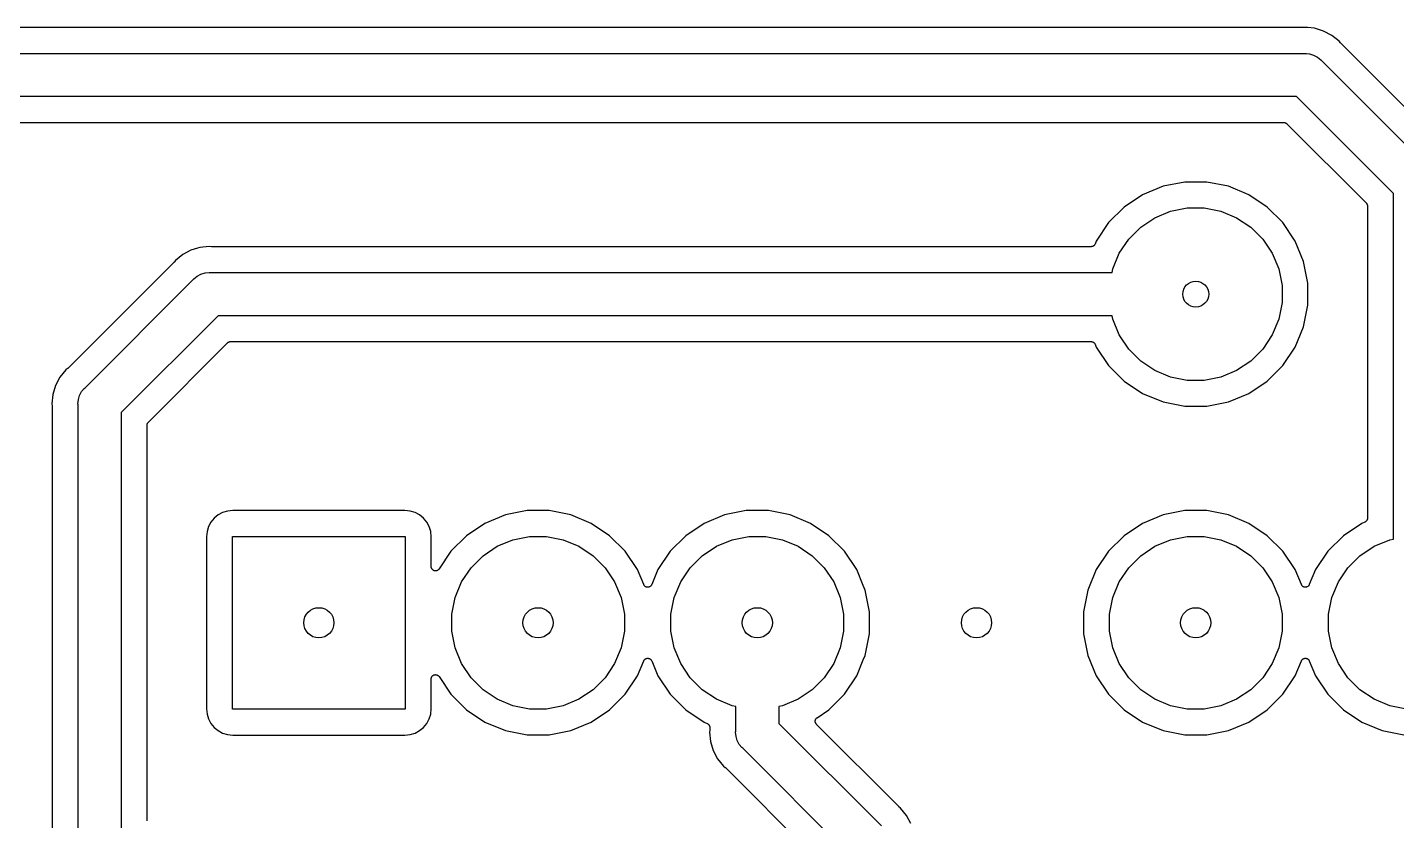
# Model space of a CAD drawing. Extents: x 4.15 to 7.3, y -3.55 to -2.25.
# Drawn here: x 5.517 to 6.142, y -3.19 to -2.828 of the extents above; entities that cross this region are included whole.
import ezdxf

# ---------------------------------------------------------------- set-up
doc = ezdxf.new("R2010")
doc.units = 0
doc.header["$MEASUREMENT"] = 0
doc.layers.add('BLACK', color=7, linetype='CONTINUOUS')

msp = doc.modelspace()

# ---------------------------------------------------------------- linework, layer by layer
at = {"layer": 'BLACK', "linetype": 'CONTINUOUS'}
for p, q in [((6.09884, -2.82835), (5.05978, -2.82835)), ((6.09892, -2.82834), (6.09884, -2.82835)), ((6.09901, -2.82834), (6.09892, -2.82834)), ((6.09903, -2.82834), (6.09901, -2.82834)), ((6.1, -2.82824), (6.09903, -2.82834)), ((6.10097, -2.82834), (6.1, -2.82824)), ((6.10424, -2.82866), (6.10097, -2.82834)), ((6.10833, -2.8299), (6.10424, -2.82866)), ((6.11209, -2.83191), (6.10833, -2.8299)), ((6.11539, -2.83461), (6.11209, -2.83191)), ((6.116, -2.83537), (6.11539, -2.83461)), ((6.11606, -2.83543), (6.116, -2.83537)), ((6.11611, -2.83549), (6.11606, -2.83543)), ((6.11613, -2.83551), (6.11611, -2.83549)), ((6.16449, -2.88387), (6.11613, -2.83551)), ((5.05408, -2.84016), (6.09952, -2.84016)), ((6.09952, -2.84016), (6.1, -2.84011)), ((6.1, -2.84011), (6.10048, -2.84016)), ((6.10048, -2.84016), (6.10193, -2.8403)), ((6.10193, -2.8403), (6.10378, -2.84086)), ((6.10378, -2.84086), (6.10549, -2.84178)), ((6.10549, -2.84178), (6.10699, -2.84301)), ((6.10699, -2.84301), (6.1073, -2.84338)), ((6.1073, -2.84338), (6.15662, -2.8927)), ((6.09592, -2.85984), (5.05048, -2.85984)), ((6.14016, -2.90408), (6.09592, -2.85984)), ((5.05116, -2.87165), (6.09022, -2.87165)), ((6.09022, -2.87165), (6.09022, -2.87165)), ((6.09022, -2.87165), (6.09022, -2.87165)), ((6.09022, -2.87165), (6.09022, -2.87165)), ((6.09022, -2.87165), (6.09024, -2.87165)), ((6.09024, -2.87165), (6.09042, -2.87167)), ((6.09042, -2.87167), (6.0906, -2.87169)), ((6.0906, -2.87169), (6.09061, -2.8717)), ((6.09061, -2.8717), (6.09062, -2.8717)), ((6.09062, -2.8717), (6.0908, -2.87175)), ((6.0908, -2.87175), (6.09097, -2.8718)), ((6.09097, -2.8718), (6.09098, -2.87181)), ((6.09098, -2.87181), (6.09099, -2.87181)), ((6.09099, -2.87181), (6.09115, -2.8719)), ((6.09115, -2.8719), (6.09131, -2.87199)), ((6.09131, -2.87199), (6.09132, -2.87199)), ((6.09132, -2.87199), (6.09133, -2.872)), ((6.09133, -2.872), (6.09147, -2.87211)), ((6.09147, -2.87211), (6.09161, -2.87223)), ((6.09161, -2.87223), (6.12777, -2.90839)), ((6.03507, -2.90079), (6.02576, -2.90464)), ((6.04496, -2.89882), (6.03507, -2.90079)), ((6.05504, -2.89882), (6.04496, -2.89882)), ((6.06493, -2.90079), (6.05504, -2.89882)), ((6.07424, -2.90464), (6.06493, -2.90079)), ((6.14016, -3.06182), (6.14016, -2.90408)), ((6.01737, -2.91025), (6.01025, -2.91737)), ((6.02576, -2.90464), (6.01737, -2.91025)), ((6.08263, -2.91025), (6.07424, -2.90464)), ((6.08975, -2.91737), (6.08263, -2.91025)), ((6.12777, -2.90839), (6.12777, -2.9084)), ((6.12777, -2.9084), (6.12777, -2.9084)), ((6.12777, -2.9084), (6.12778, -2.9084)), ((6.12778, -2.9084), (6.12779, -2.90841)), ((6.12779, -2.90841), (6.1279, -2.90855)), ((6.1279, -2.90855), (6.12802, -2.9087)), ((6.12802, -2.9087), (6.12802, -2.9087)), ((6.12802, -2.9087), (6.12803, -2.90871)), ((6.12803, -2.90871), (6.12811, -2.90887)), ((6.12811, -2.90887), (6.1282, -2.90903)), ((6.1282, -2.90903), (6.1282, -2.90904)), ((6.1282, -2.90904), (6.12821, -2.90905)), ((6.12821, -2.90905), (6.12826, -2.90923)), ((6.12826, -2.90923), (6.12831, -2.9094)), ((6.12831, -2.9094), (6.12831, -2.90941)), ((6.12831, -2.90941), (6.12831, -2.90942)), ((6.12831, -2.90942), (6.12833, -2.9096)), ((6.12833, -2.9096), (6.12835, -2.90978)), ((6.12835, -2.90978), (6.12835, -3.05226)), ((6.0249, -2.91942), (6.03135, -2.91511)), ((6.03135, -2.91511), (6.03852, -2.91214)), ((6.03852, -2.91214), (6.04612, -2.91063)), ((6.04612, -2.91063), (6.05388, -2.91063)), ((6.05388, -2.91063), (6.06148, -2.91214)), ((6.06148, -2.91214), (6.06865, -2.91511)), ((6.06865, -2.91511), (6.0751, -2.91942)), ((6.01025, -2.91737), (6.00464, -2.92576)), ((6.01942, -2.9249), (6.0249, -2.91942)), ((6.0751, -2.91942), (6.08058, -2.9249)), ((6.09536, -2.92576), (6.08975, -2.91737)), ((5.59459, -2.92901), (5.59167, -2.9299)), ((5.59576, -2.92866), (5.59459, -2.92901)), ((5.6, -2.92824), (5.59576, -2.92866)), ((5.60097, -2.92834), (5.6, -2.92824)), ((5.60105, -2.92834), (5.60097, -2.92834)), ((5.60113, -2.92835), (5.60105, -2.92834)), ((5.60116, -2.92835), (5.60113, -2.92835)), ((6.00226, -2.92835), (5.60116, -2.92835)), ((6.00244, -2.92833), (6.00226, -2.92835)), ((6.00262, -2.92831), (6.00244, -2.92833)), ((6.00263, -2.92831), (6.00262, -2.92831)), ((6.00264, -2.92831), (6.00263, -2.92831)), ((6.00282, -2.92826), (6.00264, -2.92831)), ((6.00299, -2.9282), (6.00282, -2.92826)), ((6.003, -2.9282), (6.00299, -2.9282)), ((6.00301, -2.9282), (6.003, -2.9282)), ((6.00317, -2.92811), (6.00301, -2.9282)), ((6.00333, -2.92803), (6.00317, -2.92811)), ((6.00334, -2.92802), (6.00333, -2.92803)), ((6.00335, -2.92802), (6.00334, -2.92802)), ((6.00349, -2.9279), (6.00335, -2.92802)), ((6.00363, -2.92779), (6.00349, -2.9279)), ((6.00364, -2.92778), (6.00363, -2.92779)), ((6.00376, -2.92763), (6.00364, -2.92777)), ((6.00364, -2.92777), (6.00364, -2.92778)), ((6.00388, -2.92749), (6.00376, -2.92763)), ((6.00389, -2.92748), (6.00388, -2.92749)), ((6.00388, -2.92749), (6.00388, -2.92749)), ((6.00398, -2.92732), (6.00389, -2.92748)), ((6.00406, -2.92716), (6.00398, -2.92732)), ((6.00407, -2.92714), (6.00406, -2.92716)), ((6.00464, -2.92576), (6.00407, -2.92713)), ((6.00407, -2.92713), (6.00407, -2.92714)), ((6.00407, -2.92714), (6.00407, -2.92714)), ((6.00407, -2.92714), (6.00407, -2.92714)), ((6.01511, -2.93135), (6.01942, -2.9249)), ((6.08058, -2.9249), (6.08489, -2.93135)), ((6.09921, -2.93507), (6.09536, -2.92576)), ((5.58387, -2.93551), (5.53551, -2.98387)), ((5.58392, -2.93545), (5.58387, -2.93551)), ((5.58398, -2.93539), (5.58392, -2.93545)), ((5.584, -2.93537), (5.58398, -2.93539)), ((5.58461, -2.93461), (5.584, -2.93537)), ((5.58791, -2.93191), (5.58461, -2.93461)), ((5.59167, -2.9299), (5.58791, -2.93191)), ((6.01214, -2.93852), (6.01511, -2.93135)), ((6.08489, -2.93135), (6.08786, -2.93852)), ((6.10118, -2.94496), (6.09921, -2.93507)), ((5.59301, -2.94301), (5.59451, -2.94178)), ((5.59451, -2.94178), (5.59622, -2.94086)), ((5.59622, -2.94086), (5.59807, -2.9403)), ((5.59807, -2.9403), (5.6, -2.94011)), ((5.6, -2.94011), (5.60048, -2.94016)), ((5.60048, -2.94016), (6.01182, -2.94016)), ((6.01182, -2.94016), (6.01214, -2.93852)), ((6.08786, -2.93852), (6.08937, -2.94612)), ((5.54338, -2.9927), (5.5927, -2.94338)), ((5.5927, -2.94338), (5.59301, -2.94301)), ((6.08937, -2.94612), (6.08937, -2.95388)), ((6.10118, -2.95504), (6.10118, -2.94496)), ((6.08937, -2.95388), (6.08786, -2.96148)), ((5.60408, -2.95984), (5.55984, -3.00408)), ((6.01182, -2.95984), (5.60408, -2.95984)), ((6.01214, -2.96148), (6.01182, -2.95984)), ((6.09921, -2.96493), (6.10118, -2.95504)), ((6.01511, -2.96865), (6.01214, -2.96148)), ((6.08786, -2.96148), (6.08489, -2.96865)), ((6.09536, -2.97424), (6.09921, -2.96493)), ((5.57223, -3.00839), (5.60839, -2.97223)), ((5.60839, -2.97223), (5.6084, -2.97223)), ((5.6084, -2.97222), (5.60841, -2.97221)), ((5.6084, -2.97223), (5.6084, -2.97222)), ((5.6084, -2.97223), (5.6084, -2.97223)), ((5.60841, -2.97221), (5.60855, -2.9721)), ((5.60855, -2.9721), (5.6087, -2.97198)), ((5.6087, -2.97198), (5.60871, -2.97197)), ((5.6087, -2.97198), (5.6087, -2.97198)), ((5.60871, -2.97197), (5.60887, -2.97189)), ((5.60887, -2.97189), (5.60903, -2.9718)), ((5.60903, -2.9718), (5.60904, -2.9718)), ((5.60904, -2.9718), (5.60905, -2.97179)), ((5.60905, -2.97179), (5.60923, -2.97174)), ((5.60923, -2.97174), (5.6094, -2.97169)), ((5.6094, -2.97169), (5.60941, -2.97169)), ((5.60941, -2.97169), (5.60942, -2.97169)), ((5.60942, -2.97169), (5.6096, -2.97167)), ((5.6096, -2.97167), (5.60978, -2.97165)), ((5.60978, -2.97165), (6.00226, -2.97165)), ((6.00226, -2.97165), (6.00227, -2.97165)), ((6.00227, -2.97165), (6.00227, -2.97165)), ((6.00227, -2.97165), (6.00227, -2.97165)), ((6.00227, -2.97165), (6.00228, -2.97165)), ((6.00228, -2.97165), (6.00247, -2.97167)), ((6.00247, -2.97167), (6.00265, -2.97169)), ((6.00265, -2.97169), (6.00266, -2.9717)), ((6.00266, -2.9717), (6.00267, -2.9717)), ((6.00267, -2.9717), (6.00284, -2.97175)), ((6.00284, -2.97175), (6.00302, -2.97181)), ((6.00302, -2.97181), (6.00302, -2.97181)), ((6.00302, -2.97181), (6.00303, -2.97181)), ((6.00303, -2.97181), (6.00319, -2.9719)), ((6.00319, -2.9719), (6.00335, -2.97199)), ((6.00335, -2.97199), (6.00336, -2.97199)), ((6.00336, -2.97199), (6.00337, -2.972)), ((6.00337, -2.972), (6.00351, -2.97212)), ((6.00351, -2.97212), (6.00365, -2.97223)), ((6.00365, -2.97223), (6.00366, -2.97224)), ((6.00366, -2.97224), (6.00366, -2.97224)), ((6.00366, -2.97224), (6.00378, -2.97239)), ((6.00378, -2.97239), (6.00389, -2.97253)), ((6.00389, -2.97253), (6.0039, -2.97254)), ((6.0039, -2.97254), (6.0039, -2.97254)), ((6.0039, -2.97254), (6.00399, -2.9727)), ((6.00399, -2.9727), (6.00407, -2.97287)), ((6.00407, -2.97287), (6.00464, -2.97424)), ((6.01942, -2.9751), (6.01511, -2.96865)), ((6.08489, -2.96865), (6.08058, -2.9751)), ((6.00464, -2.97424), (6.01025, -2.98263)), ((6.0249, -2.98058), (6.01942, -2.9751)), ((6.08058, -2.9751), (6.0751, -2.98058)), ((6.08975, -2.98263), (6.09536, -2.97424)), ((5.53461, -2.98461), (5.53191, -2.98791)), ((5.53537, -2.984), (5.53461, -2.98461)), ((5.53543, -2.98394), (5.53537, -2.984)), ((5.53549, -2.98389), (5.53543, -2.98394)), ((5.53551, -2.98387), (5.53549, -2.98389)), ((6.01025, -2.98263), (6.01737, -2.98975)), ((6.03135, -2.98489), (6.0249, -2.98058)), ((6.03852, -2.98786), (6.03135, -2.98489)), ((6.06865, -2.98489), (6.06148, -2.98786)), ((6.0751, -2.98058), (6.06865, -2.98489)), ((6.08263, -2.98975), (6.08975, -2.98263)), ((5.5299, -2.99167), (5.52866, -2.99576)), ((5.53191, -2.98791), (5.5299, -2.99167)), ((6.01737, -2.98975), (6.02576, -2.99536)), ((6.04612, -2.98937), (6.03852, -2.98786)), ((6.05388, -2.98937), (6.04612, -2.98937)), ((6.06148, -2.98786), (6.05388, -2.98937)), ((6.07424, -2.99536), (6.08263, -2.98975)), ((5.52866, -2.99576), (5.52824, -3)), ((5.5403, -2.99807), (5.54086, -2.99622)), ((5.54086, -2.99622), (5.541, -2.99597)), ((5.541, -2.99597), (5.54178, -2.99451)), ((5.54178, -2.99451), (5.54301, -2.99301)), ((5.54301, -2.99301), (5.54338, -2.9927)), ((6.02576, -2.99536), (6.03507, -2.99921)), ((6.06493, -2.99921), (6.07424, -2.99536)), ((5.52824, -3), (5.52834, -3.00097)), ((5.52834, -3.00097), (5.52834, -3.00099)), ((5.52834, -3.00099), (5.52834, -3.00108)), ((5.52834, -3.00108), (5.52835, -3.00116)), ((5.52835, -3.00116), (5.52835, -3.19884)), ((5.54011, -3), (5.5403, -2.99807)), ((5.54016, -3.00048), (5.54011, -3)), ((5.54016, -3.19952), (5.54016, -3.00048)), ((5.55984, -3.00408), (5.55984, -3.19592)), ((6.03507, -2.99921), (6.04496, -3.00118)), ((6.04496, -3.00118), (6.05504, -3.00118)), ((6.05504, -3.00118), (6.06493, -2.99921)), ((5.57165, -3.00976), (5.57167, -3.00958)), ((5.57165, -3.00978), (5.57165, -3.00976)), ((5.57165, -3.19022), (5.57165, -3.00978)), ((5.57165, -3.00978), (5.57165, -3.00978)), ((5.57165, -3.00978), (5.57165, -3.00978)), ((5.57165, -3.00978), (5.57165, -3.00978)), ((5.57167, -3.00958), (5.57169, -3.0094)), ((5.57169, -3.0094), (5.5717, -3.00939)), ((5.5717, -3.00938), (5.57175, -3.0092)), ((5.5717, -3.00939), (5.5717, -3.00938)), ((5.57175, -3.0092), (5.5718, -3.00903)), ((5.5718, -3.00903), (5.57181, -3.00902)), ((5.57181, -3.00901), (5.5719, -3.00885)), ((5.57181, -3.00902), (5.57181, -3.00901)), ((5.5719, -3.00885), (5.57199, -3.00869)), ((5.57199, -3.00868), (5.572, -3.00867)), ((5.57199, -3.00869), (5.57199, -3.00868)), ((5.572, -3.00867), (5.57211, -3.00853)), ((5.57211, -3.00853), (5.57223, -3.00839)), ((5.60076, -3.05404), (5.59967, -3.05609)), ((5.60224, -3.05224), (5.60076, -3.05404)), ((5.60404, -3.05076), (5.60224, -3.05224)), ((5.60609, -3.04967), (5.60404, -3.05076)), ((5.60831, -3.04899), (5.60609, -3.04967)), ((5.61073, -3.04875), (5.60831, -3.04899)), ((5.68927, -3.04875), (5.61073, -3.04875)), ((5.69169, -3.04899), (5.68927, -3.04875)), ((5.69391, -3.04967), (5.69169, -3.04899)), ((5.69596, -3.05076), (5.69391, -3.04967)), ((5.69776, -3.05224), (5.69596, -3.05076)), ((5.69924, -3.05404), (5.69776, -3.05224)), ((5.70033, -3.05609), (5.69924, -3.05404)), ((5.73507, -3.05079), (5.72576, -3.05464)), ((5.74496, -3.04882), (5.73507, -3.05079)), ((5.75504, -3.04882), (5.74496, -3.04882)), ((5.76493, -3.05079), (5.75504, -3.04882)), ((5.77424, -3.05464), (5.76493, -3.05079)), ((5.83507, -3.05079), (5.82576, -3.05464)), ((5.84496, -3.04882), (5.83507, -3.05079)), ((5.85504, -3.04882), (5.84496, -3.04882)), ((5.86493, -3.05079), (5.85504, -3.04882)), ((5.87424, -3.05464), (5.86493, -3.05079)), ((6.03507, -3.05079), (6.02576, -3.05464)), ((6.04496, -3.04882), (6.03507, -3.05079)), ((6.05504, -3.04882), (6.04496, -3.04882)), ((6.06493, -3.05079), (6.05504, -3.04882)), ((6.07424, -3.05464), (6.06493, -3.05079)), ((6.12713, -3.05407), (6.12576, -3.05464)), ((6.1273, -3.05399), (6.12713, -3.05407)), ((6.12746, -3.0539), (6.1273, -3.05399)), ((6.12747, -3.05389), (6.12746, -3.0539)), ((6.12746, -3.0539), (6.12746, -3.0539)), ((6.12761, -3.05378), (6.12747, -3.05389)), ((6.12776, -3.05366), (6.12761, -3.05378)), ((6.12777, -3.05365), (6.12776, -3.05366)), ((6.12776, -3.05366), (6.12776, -3.05366)), ((6.12788, -3.05351), (6.12777, -3.05365)), ((6.128, -3.05337), (6.12788, -3.05351)), ((6.12801, -3.05336), (6.128, -3.05337)), ((6.1281, -3.05319), (6.12801, -3.05335)), ((6.12801, -3.05335), (6.12801, -3.05336)), ((6.12819, -3.05303), (6.1281, -3.05319)), ((6.12825, -3.05284), (6.12819, -3.05302)), ((6.12819, -3.05302), (6.12819, -3.05302)), ((6.12819, -3.05302), (6.12819, -3.05303)), ((6.1283, -3.05267), (6.12825, -3.05284)), ((6.12831, -3.05265), (6.1283, -3.05266)), ((6.1283, -3.05266), (6.1283, -3.05267)), ((6.12833, -3.05246), (6.12831, -3.05265)), ((6.12835, -3.05228), (6.12833, -3.05246)), ((6.12835, -3.05226), (6.12835, -3.05227)), ((6.12835, -3.05227), (6.12835, -3.05227)), ((6.12835, -3.05227), (6.12835, -3.05227)), ((6.12835, -3.05227), (6.12835, -3.05228)), ((5.59899, -3.05831), (5.59875, -3.06073)), ((5.59967, -3.05609), (5.59899, -3.05831)), ((5.70101, -3.05831), (5.70033, -3.05609)), ((5.70125, -3.06073), (5.70101, -3.05831)), ((5.71737, -3.06025), (5.71025, -3.06737)), ((5.72576, -3.05464), (5.71737, -3.06025)), ((5.78263, -3.06025), (5.77424, -3.05464)), ((5.78975, -3.06737), (5.78263, -3.06025)), ((5.81737, -3.06025), (5.81025, -3.06737)), ((5.82576, -3.05464), (5.81737, -3.06025)), ((5.88263, -3.06025), (5.87424, -3.05464)), ((5.88975, -3.06737), (5.88263, -3.06025)), ((6.01737, -3.06025), (6.01025, -3.06737)), ((6.02576, -3.05464), (6.01737, -3.06025)), ((6.08263, -3.06025), (6.07424, -3.05464)), ((6.08975, -3.06737), (6.08263, -3.06025)), ((6.11737, -3.06025), (6.11025, -3.06737)), ((6.12576, -3.05464), (6.11737, -3.06025)), ((5.59875, -3.06073), (5.59875, -3.13927)), ((5.61063, -3.13937), (5.61063, -3.06063)), ((5.61063, -3.06063), (5.68937, -3.06063)), ((5.68937, -3.06063), (5.68937, -3.13937)), ((5.70125, -3.07435), (5.70125, -3.06073)), ((5.7249, -3.06942), (5.73135, -3.06511)), ((5.73135, -3.06511), (5.73852, -3.06214)), ((5.73852, -3.06214), (5.74612, -3.06063)), ((5.74612, -3.06063), (5.75388, -3.06063)), ((5.75388, -3.06063), (5.76148, -3.06214)), ((5.76148, -3.06214), (5.76865, -3.06511)), ((5.76865, -3.06511), (5.7751, -3.06942)), ((5.8249, -3.06942), (5.83135, -3.06511)), ((5.83135, -3.06511), (5.83852, -3.06214)), ((5.83852, -3.06214), (5.84612, -3.06063)), ((5.84612, -3.06063), (5.85388, -3.06063)), ((5.85388, -3.06063), (5.86148, -3.06214)), ((5.86148, -3.06214), (5.86865, -3.06511)), ((5.86865, -3.06511), (5.8751, -3.06942)), ((6.0249, -3.06942), (6.03135, -3.06511)), ((6.03135, -3.06511), (6.03852, -3.06214)), ((6.03852, -3.06214), (6.04612, -3.06063)), ((6.04612, -3.06063), (6.05388, -3.06063)), ((6.05388, -3.06063), (6.06148, -3.06214)), ((6.06148, -3.06214), (6.06865, -3.06511)), ((6.06865, -3.06511), (6.0751, -3.06942)), ((6.1249, -3.06942), (6.13135, -3.06511)), ((6.13135, -3.06511), (6.13852, -3.06214)), ((6.13852, -3.06214), (6.14016, -3.06182)), ((5.71025, -3.06737), (5.70485, -3.07544)), ((5.71942, -3.0749), (5.7249, -3.06942)), ((5.7751, -3.06942), (5.78058, -3.0749)), ((5.79536, -3.07576), (5.78975, -3.06737)), ((5.81025, -3.06737), (5.80464, -3.07576)), ((5.81942, -3.0749), (5.8249, -3.06942)), ((5.8751, -3.06942), (5.88058, -3.0749)), ((5.89536, -3.07576), (5.88975, -3.06737)), ((6.01025, -3.06737), (6.00464, -3.07576)), ((6.01942, -3.0749), (6.0249, -3.06942)), ((6.0751, -3.06942), (6.08058, -3.0749)), ((6.09536, -3.07576), (6.08975, -3.06737)), ((6.11025, -3.06737), (6.10464, -3.07576)), ((6.11942, -3.0749), (6.1249, -3.06942)), ((5.70127, -3.07453), (5.70125, -3.07435)), ((5.70128, -3.07473), (5.70127, -3.07453)), ((5.70129, -3.07473), (5.70128, -3.07473)), ((5.70128, -3.07473), (5.70128, -3.07473)), ((5.70134, -3.07491), (5.70129, -3.07473)), ((5.70139, -3.0751), (5.70134, -3.07491)), ((5.7014, -3.0751), (5.70139, -3.0751)), ((5.70149, -3.07527), (5.7014, -3.0751)), ((5.7014, -3.0751), (5.7014, -3.0751)), ((5.70157, -3.07544), (5.70149, -3.07527)), ((5.70158, -3.07544), (5.70157, -3.07544)), ((5.7017, -3.07559), (5.70158, -3.07544)), ((5.70158, -3.07544), (5.70158, -3.07544)), ((5.70182, -3.07573), (5.7017, -3.07559)), ((5.70182, -3.07574), (5.70182, -3.07573)), ((5.70197, -3.07586), (5.70182, -3.07574)), ((5.70182, -3.07574), (5.70182, -3.07574)), ((5.70211, -3.07598), (5.70197, -3.07586)), ((5.70212, -3.07598), (5.70211, -3.07598)), ((5.70211, -3.07598), (5.70211, -3.07598)), ((5.70228, -3.07607), (5.70212, -3.07598)), ((5.70245, -3.07616), (5.70228, -3.07607)), ((5.70264, -3.07622), (5.70245, -3.07616)), ((5.70245, -3.07616), (5.70245, -3.07616)), ((5.70245, -3.07616), (5.70245, -3.07616)), ((5.70282, -3.07628), (5.70264, -3.07622)), ((5.70302, -3.0763), (5.70282, -3.07628)), ((5.70282, -3.07628), (5.70282, -3.07628)), ((5.70282, -3.07628), (5.70282, -3.07628)), ((5.7032, -3.07632), (5.70302, -3.0763)), ((5.70339, -3.0763), (5.7032, -3.07632)), ((5.7032, -3.07632), (5.7032, -3.07632)), ((5.7032, -3.07632), (5.7032, -3.07632)), ((5.70358, -3.07628), (5.70339, -3.0763)), ((5.70359, -3.07628), (5.70358, -3.07628)), ((5.70358, -3.07628), (5.70358, -3.07628)), ((5.70376, -3.07623), (5.70359, -3.07628)), ((5.70395, -3.07618), (5.70376, -3.07623)), ((5.70411, -3.07609), (5.70395, -3.07618)), ((5.70395, -3.07618), (5.70395, -3.07618)), ((5.70395, -3.07618), (5.70395, -3.07618)), ((5.70429, -3.076), (5.70411, -3.07609)), ((5.70444, -3.07588), (5.70429, -3.076)), ((5.70429, -3.076), (5.70429, -3.076)), ((5.70429, -3.076), (5.70429, -3.076)), ((5.70459, -3.07576), (5.70444, -3.07588)), ((5.70472, -3.07561), (5.70459, -3.07576)), ((5.70459, -3.07576), (5.70459, -3.07576)), ((5.70459, -3.07576), (5.70459, -3.07576)), ((5.70484, -3.07547), (5.70472, -3.07561)), ((5.70485, -3.07544), (5.70484, -3.07546)), ((5.70484, -3.07546), (5.70484, -3.07546)), ((5.70484, -3.07546), (5.70484, -3.07546)), ((5.70484, -3.07546), (5.70484, -3.07547)), ((5.71511, -3.08135), (5.71942, -3.0749)), ((5.78058, -3.0749), (5.78489, -3.08135)), ((5.79818, -3.08258), (5.79536, -3.07576)), ((5.80464, -3.07576), (5.80182, -3.08258)), ((5.81511, -3.08135), (5.81942, -3.0749)), ((5.88058, -3.0749), (5.88489, -3.08135)), ((5.89837, -3.08304), (5.89536, -3.07576)), ((6.00464, -3.07576), (6.00079, -3.08507)), ((6.01511, -3.08135), (6.01942, -3.0749)), ((6.08058, -3.0749), (6.08489, -3.08135)), ((6.09818, -3.08258), (6.09536, -3.07576)), ((6.10464, -3.07576), (6.10182, -3.08258)), ((6.11511, -3.08135), (6.11942, -3.0749)), ((5.71214, -3.08852), (5.71511, -3.08135)), ((5.78489, -3.08135), (5.78786, -3.08852)), ((5.79827, -3.08274), (5.79818, -3.08258)), ((5.79836, -3.08291), (5.79827, -3.08274)), ((5.79836, -3.08292), (5.79836, -3.08291)), ((5.79836, -3.08291), (5.79836, -3.08291)), ((5.79848, -3.08306), (5.79836, -3.08292)), ((5.7986, -3.08321), (5.79848, -3.08306)), ((5.79861, -3.08321), (5.7986, -3.08321)), ((5.7986, -3.08321), (5.7986, -3.08321)), ((5.79876, -3.08334), (5.79861, -3.08321)), ((5.7989, -3.08345), (5.79876, -3.08334)), ((5.7989, -3.08346), (5.7989, -3.08345)), ((5.79907, -3.08355), (5.7989, -3.08346)), ((5.7989, -3.08346), (5.7989, -3.08346)), ((5.79923, -3.08364), (5.79907, -3.08355)), ((5.79924, -3.08364), (5.79923, -3.08364)), ((5.79943, -3.0837), (5.79924, -3.08364)), ((5.79924, -3.08364), (5.79924, -3.08364)), ((5.7996, -3.08375), (5.79943, -3.0837)), ((5.79961, -3.08375), (5.7996, -3.08375)), ((5.7996, -3.08375), (5.7996, -3.08375)), ((5.79979, -3.08377), (5.79961, -3.08375)), ((5.79998, -3.08379), (5.79979, -3.08377)), ((5.79999, -3.08379), (5.79998, -3.08379)), ((5.80018, -3.08377), (5.79999, -3.08379)), ((5.79999, -3.08379), (5.79999, -3.08379)), ((5.80037, -3.08376), (5.80018, -3.08377)), ((5.80055, -3.0837), (5.80037, -3.08376)), ((5.80037, -3.08376), (5.80037, -3.08376)), ((5.80037, -3.08376), (5.80037, -3.08376)), ((5.80073, -3.08365), (5.80055, -3.0837)), ((5.80074, -3.08365), (5.80073, -3.08365)), ((5.8009, -3.08356), (5.80074, -3.08365)), ((5.80074, -3.08365), (5.80074, -3.08365)), ((5.80108, -3.08347), (5.8009, -3.08356)), ((5.80122, -3.08336), (5.80108, -3.08347)), ((5.80108, -3.08347), (5.80108, -3.08347)), ((5.80108, -3.08347), (5.80108, -3.08347)), ((5.80137, -3.08323), (5.80122, -3.08336)), ((5.80138, -3.08323), (5.80137, -3.08323)), ((5.8015, -3.08309), (5.80138, -3.08323)), ((5.80138, -3.08323), (5.80138, -3.08323)), ((5.80162, -3.08294), (5.8015, -3.08309)), ((5.80163, -3.08293), (5.80162, -3.08294)), ((5.80162, -3.08294), (5.80162, -3.08294)), ((5.80172, -3.08277), (5.80163, -3.08293)), ((5.80181, -3.0826), (5.80172, -3.08277)), ((5.80182, -3.08258), (5.80181, -3.0826)), ((5.80181, -3.0826), (5.80181, -3.0826)), ((5.80181, -3.0826), (5.80181, -3.0826)), ((5.80181, -3.0826), (5.80181, -3.0826)), ((5.81214, -3.08852), (5.81511, -3.08135)), ((5.88489, -3.08135), (5.88786, -3.08852)), ((5.89921, -3.08507), (5.89837, -3.08304)), ((5.90118, -3.09496), (5.89921, -3.08507)), ((6.00079, -3.08507), (5.99882, -3.09496)), ((6.01214, -3.08852), (6.01511, -3.08135)), ((6.08489, -3.08135), (6.08786, -3.08852)), ((6.09827, -3.08274), (6.09818, -3.08258)), ((6.09836, -3.08291), (6.09827, -3.08274)), ((6.09836, -3.08292), (6.09836, -3.08291)), ((6.09836, -3.08291), (6.09836, -3.08291)), ((6.09848, -3.08306), (6.09836, -3.08292)), ((6.0986, -3.08321), (6.09848, -3.08306)), ((6.09861, -3.08321), (6.0986, -3.08321)), ((6.0986, -3.08321), (6.0986, -3.08321)), ((6.09876, -3.08334), (6.09861, -3.08321)), ((6.0989, -3.08345), (6.09876, -3.08334)), ((6.0989, -3.08346), (6.0989, -3.08345)), ((6.09907, -3.08355), (6.0989, -3.08346)), ((6.0989, -3.08346), (6.0989, -3.08346)), ((6.09923, -3.08364), (6.09907, -3.08355)), ((6.09924, -3.08364), (6.09923, -3.08364)), ((6.09943, -3.0837), (6.09924, -3.08364)), ((6.09924, -3.08364), (6.09924, -3.08364)), ((6.0996, -3.08375), (6.09943, -3.0837)), ((6.09961, -3.08375), (6.0996, -3.08375)), ((6.0996, -3.08375), (6.0996, -3.08375)), ((6.09979, -3.08377), (6.09961, -3.08375)), ((6.09998, -3.08379), (6.09979, -3.08377)), ((6.09999, -3.08379), (6.09998, -3.08379)), ((6.10018, -3.08377), (6.09999, -3.08379)), ((6.09999, -3.08379), (6.09999, -3.08379)), ((6.10037, -3.08376), (6.10018, -3.08377)), ((6.10055, -3.0837), (6.10037, -3.08376)), ((6.10037, -3.08376), (6.10037, -3.08376)), ((6.10037, -3.08376), (6.10037, -3.08376)), ((6.10073, -3.08365), (6.10055, -3.0837)), ((6.10074, -3.08365), (6.10073, -3.08365)), ((6.1009, -3.08356), (6.10074, -3.08365)), ((6.10074, -3.08365), (6.10074, -3.08365)), ((6.10108, -3.08347), (6.1009, -3.08356)), ((6.10122, -3.08336), (6.10108, -3.08347)), ((6.10108, -3.08347), (6.10108, -3.08347)), ((6.10108, -3.08347), (6.10108, -3.08347)), ((6.10137, -3.08323), (6.10122, -3.08336)), ((6.10138, -3.08323), (6.10137, -3.08323)), ((6.1015, -3.08309), (6.10138, -3.08323)), ((6.10138, -3.08323), (6.10138, -3.08323)), ((6.10162, -3.08294), (6.1015, -3.08309)), ((6.10163, -3.08293), (6.10162, -3.08294)), ((6.10162, -3.08294), (6.10162, -3.08294)), ((6.10172, -3.08277), (6.10163, -3.08293)), ((6.10181, -3.0826), (6.10172, -3.08277)), ((6.10182, -3.08258), (6.10181, -3.0826)), ((6.10181, -3.0826), (6.10181, -3.0826)), ((6.10181, -3.0826), (6.10181, -3.0826)), ((6.10181, -3.0826), (6.10181, -3.0826)), ((6.11214, -3.08852), (6.11511, -3.08135)), ((5.71063, -3.09612), (5.71214, -3.08852)), ((5.78786, -3.08852), (5.78937, -3.09612)), ((5.81063, -3.09612), (5.81214, -3.08852)), ((5.88786, -3.08852), (5.88937, -3.09612)), ((6.01063, -3.09612), (6.01214, -3.08852)), ((6.08786, -3.08852), (6.08937, -3.09612)), ((6.11063, -3.09612), (6.11214, -3.08852)), ((5.71063, -3.10388), (5.71063, -3.09612)), ((5.78937, -3.09612), (5.78937, -3.10388)), ((5.81063, -3.10388), (5.81063, -3.09612)), ((5.88937, -3.09612), (5.88937, -3.10388)), ((5.90118, -3.10504), (5.90118, -3.09496)), ((5.99882, -3.09496), (5.99882, -3.10504)), ((6.01063, -3.10388), (6.01063, -3.09612)), ((6.08937, -3.09612), (6.08937, -3.10388)), ((6.11063, -3.10388), (6.11063, -3.09612)), ((5.71214, -3.11148), (5.71063, -3.10388)), ((5.78937, -3.10388), (5.78786, -3.11148)), ((5.81214, -3.11148), (5.81063, -3.10388)), ((5.88937, -3.10388), (5.88786, -3.11148)), ((6.01214, -3.11148), (6.01063, -3.10388)), ((6.08937, -3.10388), (6.08786, -3.11148)), ((6.11214, -3.11148), (6.11063, -3.10388)), ((5.89921, -3.11493), (5.90118, -3.10504)), ((5.99882, -3.10504), (6.00079, -3.11493)), ((5.71511, -3.11865), (5.71214, -3.11148)), ((5.78786, -3.11148), (5.78489, -3.11865)), ((5.79863, -3.11677), (5.79879, -3.11664)), ((5.79879, -3.11664), (5.79892, -3.11653)), ((5.79892, -3.11653), (5.79909, -3.11644)), ((5.79892, -3.11653), (5.79892, -3.11653)), ((5.79892, -3.11653), (5.79892, -3.11653)), ((5.79909, -3.11644), (5.79926, -3.11635)), ((5.79926, -3.11635), (5.79926, -3.11635)), ((5.79926, -3.11635), (5.79927, -3.11635)), ((5.79927, -3.11635), (5.79944, -3.1163)), ((5.79944, -3.1163), (5.79963, -3.11624)), ((5.79963, -3.11624), (5.79982, -3.11623)), ((5.79963, -3.11624), (5.79963, -3.11624)), ((5.79963, -3.11624), (5.79963, -3.11624)), ((5.79982, -3.11623), (5.80001, -3.11621)), ((5.80001, -3.11621), (5.80001, -3.11621)), ((5.80001, -3.11621), (5.80002, -3.11621)), ((5.80002, -3.11621), (5.80021, -3.11623)), ((5.80021, -3.11623), (5.80039, -3.11625)), ((5.80039, -3.11625), (5.8004, -3.11625)), ((5.8004, -3.11625), (5.8004, -3.11625)), ((5.8004, -3.11625), (5.80058, -3.1163)), ((5.80058, -3.1163), (5.80076, -3.11636)), ((5.80076, -3.11636), (5.80076, -3.11636)), ((5.80076, -3.11636), (5.80077, -3.11636)), ((5.80077, -3.11636), (5.80093, -3.11645)), ((5.80093, -3.11645), (5.8011, -3.11654)), ((5.8011, -3.11654), (5.8011, -3.11654)), ((5.8011, -3.11654), (5.8011, -3.11655)), ((5.8011, -3.11655), (5.80124, -3.11666)), ((5.80124, -3.11666), (5.80139, -3.11679)), ((5.81511, -3.11865), (5.81214, -3.11148)), ((5.88786, -3.11148), (5.88489, -3.11865)), ((5.89837, -3.11696), (5.89921, -3.11493)), ((6.00079, -3.11493), (6.00464, -3.12424)), ((6.01511, -3.11865), (6.01214, -3.11148)), ((6.08786, -3.11148), (6.08489, -3.11865)), ((6.09863, -3.11677), (6.09879, -3.11664)), ((6.09879, -3.11664), (6.09892, -3.11653)), ((6.09892, -3.11653), (6.09909, -3.11644)), ((6.09892, -3.11653), (6.09892, -3.11653)), ((6.09892, -3.11653), (6.09892, -3.11653)), ((6.09909, -3.11644), (6.09926, -3.11635)), ((6.09926, -3.11635), (6.09926, -3.11635)), ((6.09926, -3.11635), (6.09927, -3.11635)), ((6.09927, -3.11635), (6.09944, -3.1163)), ((6.09944, -3.1163), (6.09963, -3.11624)), ((6.09963, -3.11624), (6.09982, -3.11623)), ((6.09963, -3.11624), (6.09963, -3.11624)), ((6.09963, -3.11624), (6.09963, -3.11624)), ((6.09982, -3.11623), (6.10001, -3.11621)), ((6.10001, -3.11621), (6.10001, -3.11621)), ((6.10001, -3.11621), (6.10002, -3.11621)), ((6.10002, -3.11621), (6.10021, -3.11623)), ((6.10021, -3.11623), (6.10039, -3.11625)), ((6.10039, -3.11625), (6.1004, -3.11625)), ((6.1004, -3.11625), (6.1004, -3.11625)), ((6.1004, -3.11625), (6.10058, -3.1163)), ((6.10058, -3.1163), (6.10076, -3.11636)), ((6.10076, -3.11636), (6.10076, -3.11636)), ((6.10076, -3.11636), (6.10077, -3.11636)), ((6.10077, -3.11636), (6.10093, -3.11645)), ((6.10093, -3.11645), (6.1011, -3.11654)), ((6.1011, -3.11654), (6.1011, -3.11654)), ((6.1011, -3.11654), (6.1011, -3.11655)), ((6.1011, -3.11655), (6.10124, -3.11666)), ((6.10124, -3.11666), (6.10139, -3.11679)), ((6.11511, -3.11865), (6.11214, -3.11148)), ((5.71942, -3.1251), (5.71511, -3.11865)), ((5.78489, -3.11865), (5.78058, -3.1251)), ((5.79536, -3.12424), (5.79818, -3.11742)), ((5.79818, -3.11742), (5.79819, -3.1174)), ((5.79819, -3.1174), (5.79828, -3.11724)), ((5.79819, -3.1174), (5.79819, -3.1174)), ((5.79819, -3.1174), (5.79819, -3.1174)), ((5.79819, -3.1174), (5.79819, -3.1174)), ((5.79828, -3.11724), (5.79837, -3.11707)), ((5.79837, -3.11707), (5.79838, -3.11706)), ((5.79838, -3.11706), (5.79851, -3.11691)), ((5.79838, -3.11706), (5.79838, -3.11706)), ((5.79851, -3.11691), (5.79862, -3.11677)), ((5.79862, -3.11677), (5.79862, -3.11677)), ((5.79862, -3.11677), (5.79863, -3.11677)), ((5.80139, -3.11679), (5.8014, -3.11679)), ((5.8014, -3.11679), (5.8014, -3.11679)), ((5.8014, -3.11679), (5.80152, -3.11693)), ((5.80152, -3.11693), (5.80164, -3.11708)), ((5.80164, -3.11708), (5.80164, -3.11709)), ((5.80164, -3.11709), (5.80164, -3.11709)), ((5.80164, -3.11709), (5.80173, -3.11726)), ((5.80173, -3.11726), (5.80182, -3.11742)), ((5.80182, -3.11742), (5.80464, -3.12424)), ((5.81942, -3.1251), (5.81511, -3.11865)), ((5.88489, -3.11865), (5.88058, -3.1251)), ((5.89536, -3.12424), (5.89837, -3.11696)), ((5.89837, -3.11696), (5.89837, -3.11696)), ((6.01942, -3.1251), (6.01511, -3.11865)), ((6.08489, -3.11865), (6.08058, -3.1251)), ((6.09536, -3.12424), (6.09818, -3.11742)), ((6.09818, -3.11742), (6.09819, -3.1174)), ((6.09819, -3.1174), (6.09828, -3.11724)), ((6.09819, -3.1174), (6.09819, -3.1174)), ((6.09819, -3.1174), (6.09819, -3.1174)), ((6.09819, -3.1174), (6.09819, -3.1174)), ((6.09828, -3.11724), (6.09837, -3.11707)), ((6.09837, -3.11707), (6.09838, -3.11706)), ((6.09838, -3.11706), (6.09851, -3.11691)), ((6.09838, -3.11706), (6.09838, -3.11706)), ((6.09851, -3.11691), (6.09862, -3.11677)), ((6.09862, -3.11677), (6.09862, -3.11677)), ((6.09862, -3.11677), (6.09863, -3.11677)), ((6.10139, -3.11679), (6.1014, -3.11679)), ((6.1014, -3.11679), (6.1014, -3.11679)), ((6.1014, -3.11679), (6.10152, -3.11693)), ((6.10152, -3.11693), (6.10164, -3.11708)), ((6.10164, -3.11708), (6.10164, -3.11709)), ((6.10164, -3.11709), (6.10164, -3.11709)), ((6.10164, -3.11709), (6.10173, -3.11726)), ((6.10173, -3.11726), (6.10182, -3.11742)), ((6.10182, -3.11742), (6.10464, -3.12424)), ((6.11942, -3.1251), (6.11511, -3.11865)), ((5.70125, -3.12562), (5.70127, -3.12544)), ((5.70125, -3.12563), (5.70125, -3.12562)), ((5.70125, -3.12565), (5.70125, -3.12563)), ((5.70125, -3.12563), (5.70125, -3.12563)), ((5.70125, -3.12563), (5.70125, -3.12563)), ((5.70125, -3.13927), (5.70125, -3.12565)), ((5.70127, -3.12544), (5.70129, -3.12525)), ((5.70129, -3.12524), (5.70135, -3.12506)), ((5.70129, -3.12525), (5.70129, -3.12524)), ((5.70129, -3.12524), (5.70129, -3.12524)), ((5.70135, -3.12506), (5.7014, -3.12488)), ((5.7014, -3.12488), (5.70141, -3.12488)), ((5.70141, -3.12487), (5.7015, -3.1247)), ((5.70141, -3.12488), (5.70141, -3.12487)), ((5.7015, -3.1247), (5.70159, -3.12454)), ((5.70159, -3.12454), (5.70172, -3.12439)), ((5.70159, -3.12454), (5.70159, -3.12454)), ((5.70159, -3.12454), (5.70159, -3.12454)), ((5.70172, -3.12439), (5.70184, -3.12425)), ((5.70184, -3.12424), (5.70198, -3.12413)), ((5.70184, -3.12425), (5.70184, -3.12424)), ((5.70184, -3.12425), (5.70184, -3.12425)), ((5.70198, -3.12413), (5.70213, -3.12401)), ((5.70213, -3.12401), (5.70214, -3.124)), ((5.70214, -3.124), (5.7023, -3.12392)), ((5.70214, -3.124), (5.70214, -3.124)), ((5.7023, -3.12392), (5.70247, -3.12383)), ((5.70247, -3.12383), (5.70248, -3.12383)), ((5.70248, -3.12382), (5.70265, -3.12377)), ((5.70248, -3.12383), (5.70248, -3.12382)), ((5.70265, -3.12377), (5.70284, -3.12372)), ((5.70284, -3.12372), (5.70285, -3.12372)), ((5.70285, -3.12372), (5.70303, -3.1237)), ((5.70285, -3.12372), (5.70285, -3.12372)), ((5.70303, -3.1237), (5.70322, -3.12368)), ((5.70322, -3.12368), (5.70323, -3.12368)), ((5.70323, -3.12368), (5.70323, -3.12368)), ((5.70323, -3.12368), (5.70342, -3.1237)), ((5.70342, -3.1237), (5.70361, -3.12372)), ((5.70361, -3.12372), (5.70361, -3.12372)), ((5.70361, -3.12372), (5.70361, -3.12372)), ((5.70361, -3.12372), (5.70379, -3.12378)), ((5.70379, -3.12378), (5.70397, -3.12383)), ((5.70397, -3.12383), (5.70398, -3.12383)), ((5.70398, -3.12383), (5.70398, -3.12384)), ((5.70398, -3.12384), (5.70415, -3.12393)), ((5.70415, -3.12393), (5.70431, -3.12402)), ((5.70431, -3.12402), (5.70431, -3.12402)), ((5.70431, -3.12402), (5.70432, -3.12402)), ((5.70432, -3.12402), (5.70447, -3.12414)), ((5.70447, -3.12414), (5.70461, -3.12426)), ((5.70461, -3.12426), (5.70461, -3.12426)), ((5.70461, -3.12426), (5.70461, -3.12426)), ((5.70461, -3.12426), (5.70474, -3.12442)), ((5.70474, -3.12442), (5.70485, -3.12456)), ((5.70485, -3.12456), (5.70486, -3.12456)), ((5.70486, -3.12456), (5.70486, -3.12456)), ((5.70486, -3.12456), (5.70486, -3.12456)), ((5.70486, -3.12456), (5.71025, -3.13263)), ((5.7249, -3.13058), (5.71942, -3.1251)), ((5.78058, -3.1251), (5.7751, -3.13058)), ((5.78975, -3.13263), (5.79536, -3.12424)), ((5.80464, -3.12424), (5.81025, -3.13263)), ((5.8249, -3.13058), (5.81942, -3.1251)), ((5.88058, -3.1251), (5.8751, -3.13058)), ((5.88975, -3.13263), (5.89536, -3.12424)), ((6.00464, -3.12424), (6.01025, -3.13263)), ((6.0249, -3.13058), (6.01942, -3.1251)), ((6.08058, -3.1251), (6.0751, -3.13058)), ((6.08975, -3.13263), (6.09536, -3.12424)), ((6.10464, -3.12424), (6.11025, -3.13263)), ((6.1249, -3.13058), (6.11942, -3.1251)), ((5.71025, -3.13263), (5.71737, -3.13975)), ((5.73135, -3.13489), (5.7249, -3.13058)), ((5.73852, -3.13786), (5.73135, -3.13489)), ((5.76865, -3.13489), (5.76148, -3.13786)), ((5.7751, -3.13058), (5.76865, -3.13489)), ((5.78263, -3.13975), (5.78975, -3.13263)), ((5.81025, -3.13263), (5.81737, -3.13975)), ((5.83135, -3.13489), (5.8249, -3.13058)), ((5.83852, -3.13786), (5.83135, -3.13489)), ((5.86865, -3.13489), (5.86148, -3.13786)), ((5.8751, -3.13058), (5.86865, -3.13489)), ((5.88263, -3.13975), (5.88975, -3.13263)), ((6.01025, -3.13263), (6.01737, -3.13975)), ((6.03135, -3.13489), (6.0249, -3.13058)), ((6.03852, -3.13786), (6.03135, -3.13489)), ((6.06865, -3.13489), (6.06148, -3.13786)), ((6.0751, -3.13058), (6.06865, -3.13489)), ((6.08263, -3.13975), (6.08975, -3.13263)), ((6.11025, -3.13263), (6.11737, -3.13975)), ((6.13135, -3.13489), (6.1249, -3.13058)), ((6.13852, -3.13786), (6.13135, -3.13489)), ((5.59875, -3.13927), (5.59899, -3.14169)), ((5.59899, -3.14169), (5.59967, -3.14391)), ((5.68937, -3.13937), (5.61063, -3.13937)), ((5.70033, -3.14391), (5.70101, -3.14169)), ((5.70101, -3.14169), (5.70125, -3.13927)), ((5.71737, -3.13975), (5.72576, -3.14536)), ((5.74612, -3.13937), (5.73852, -3.13786)), ((5.75388, -3.13937), (5.74612, -3.13937)), ((5.76148, -3.13786), (5.75388, -3.13937)), ((5.77424, -3.14536), (5.78263, -3.13975)), ((5.81737, -3.13975), (5.82576, -3.14536)), ((5.84016, -3.13818), (5.83852, -3.13786)), ((5.84016, -3.14952), (5.84016, -3.13818)), ((5.86148, -3.13786), (5.85984, -3.13818)), ((5.85984, -3.13818), (5.85984, -3.14592)), ((5.87728, -3.14333), (5.88263, -3.13975)), ((6.01737, -3.13975), (6.02576, -3.14536)), ((6.04612, -3.13937), (6.03852, -3.13786)), ((6.05388, -3.13937), (6.04612, -3.13937)), ((6.06148, -3.13786), (6.05388, -3.13937)), ((6.07424, -3.14536), (6.08263, -3.13975)), ((6.11737, -3.13975), (6.12576, -3.14536)), ((6.14612, -3.13937), (6.13852, -3.13786)), ((5.59967, -3.14391), (5.60076, -3.14596)), ((5.60076, -3.14596), (5.60224, -3.14776)), ((5.60224, -3.14776), (5.60404, -3.14924)), ((5.69596, -3.14924), (5.69776, -3.14776)), ((5.69776, -3.14776), (5.69924, -3.14596)), ((5.69924, -3.14596), (5.70033, -3.14391)), ((5.72576, -3.14536), (5.73507, -3.14921)), ((5.76493, -3.14921), (5.77424, -3.14536)), ((5.82576, -3.14536), (5.82713, -3.14593)), ((5.82713, -3.14593), (5.82714, -3.14593)), ((5.82714, -3.14593), (5.82714, -3.14593)), ((5.82714, -3.14593), (5.82714, -3.14593)), ((5.82714, -3.14593), (5.82716, -3.14594)), ((5.82716, -3.14594), (5.82732, -3.14602)), ((5.82732, -3.14602), (5.82748, -3.14611)), ((5.82748, -3.14611), (5.82749, -3.14612)), ((5.82749, -3.14612), (5.82749, -3.14612)), ((5.82749, -3.14612), (5.82763, -3.14624)), ((5.82763, -3.14624), (5.82777, -3.14636)), ((5.82777, -3.14636), (5.82778, -3.14636)), ((5.82778, -3.14636), (5.82779, -3.14637)), ((5.82779, -3.14637), (5.8279, -3.14651)), ((5.8279, -3.14651), (5.82802, -3.14665)), ((5.82802, -3.14665), (5.82802, -3.14666)), ((5.82802, -3.14666), (5.82803, -3.14667)), ((5.82803, -3.14667), (5.82811, -3.14683)), ((5.82811, -3.14683), (5.8282, -3.14699)), ((5.8282, -3.14699), (5.8282, -3.147)), ((5.8282, -3.147), (5.8282, -3.14701)), ((5.8282, -3.14701), (5.82826, -3.14719)), ((5.82826, -3.14719), (5.82831, -3.14736)), ((5.82831, -3.14736), (5.82831, -3.14737)), ((5.82831, -3.14737), (5.82831, -3.14738)), ((5.82831, -3.14738), (5.82833, -3.14756)), ((5.82833, -3.14756), (5.82835, -3.14774)), ((5.82835, -3.14774), (5.82835, -3.14884)), ((5.85984, -3.14592), (5.90662, -3.1927)), ((5.8764, -3.14494), (5.87642, -3.14476)), ((5.8764, -3.14495), (5.8764, -3.14494)), ((5.8764, -3.14496), (5.8764, -3.14495)), ((5.87642, -3.14514), (5.8764, -3.14496)), ((5.87642, -3.14476), (5.87644, -3.14457)), ((5.87644, -3.14533), (5.87642, -3.14514)), ((5.87644, -3.14456), (5.8765, -3.14439)), ((5.87644, -3.14457), (5.87644, -3.14456)), ((5.87644, -3.14457), (5.87644, -3.14457)), ((5.87644, -3.14534), (5.87644, -3.14533)), ((5.87644, -3.14533), (5.87644, -3.14533)), ((5.87649, -3.14552), (5.87644, -3.14534)), ((5.87654, -3.1457), (5.87649, -3.14552)), ((5.8765, -3.14439), (5.87655, -3.14421)), ((5.87655, -3.1457), (5.87654, -3.1457)), ((5.87655, -3.14421), (5.87656, -3.1442)), ((5.87655, -3.14571), (5.87655, -3.1457)), ((5.87664, -3.14587), (5.87655, -3.14571)), ((5.87656, -3.1442), (5.87665, -3.14403)), ((5.87656, -3.1442), (5.87656, -3.1442)), ((5.87672, -3.14604), (5.87664, -3.14587)), ((5.87665, -3.14403), (5.87674, -3.14387)), ((5.87673, -3.14605), (5.87672, -3.14604)), ((5.87672, -3.14604), (5.87672, -3.14604)), ((5.87685, -3.1462), (5.87673, -3.14605)), ((5.87674, -3.14386), (5.87686, -3.14372)), ((5.87674, -3.14387), (5.87674, -3.14386)), ((5.87674, -3.14386), (5.87674, -3.14386)), ((5.87696, -3.14634), (5.87685, -3.1462)), ((5.87686, -3.14372), (5.87698, -3.14357)), ((5.87697, -3.14635), (5.87696, -3.14634)), ((5.87698, -3.14636), (5.87697, -3.14635)), ((5.87697, -3.14635), (5.87697, -3.14635)), ((5.87697, -3.14635), (5.87697, -3.14635)), ((5.87698, -3.14357), (5.87699, -3.14357)), ((5.91449, -3.18387), (5.87698, -3.14636)), ((5.87699, -3.14356), (5.87713, -3.14345)), ((5.87699, -3.14357), (5.87699, -3.14356)), ((5.87713, -3.14345), (5.87728, -3.14333)), ((6.02576, -3.14536), (6.03507, -3.14921)), ((6.06493, -3.14921), (6.07424, -3.14536)), ((6.12576, -3.14536), (6.13507, -3.14921)), ((5.60404, -3.14924), (5.60609, -3.15033)), ((5.60609, -3.15033), (5.60831, -3.15101)), ((5.60831, -3.15101), (5.61073, -3.15125)), ((5.61073, -3.15125), (5.68927, -3.15125)), ((5.68927, -3.15125), (5.69169, -3.15101)), ((5.69169, -3.15101), (5.69391, -3.15033)), ((5.69391, -3.15033), (5.69596, -3.14924)), ((5.73507, -3.14921), (5.74496, -3.15118)), ((5.74496, -3.15118), (5.75504, -3.15118)), ((5.75504, -3.15118), (5.76493, -3.14921)), ((5.82834, -3.14903), (5.82824, -3.15)), ((5.82824, -3.15), (5.82866, -3.15424)), ((5.82835, -3.14887), (5.82834, -3.14895)), ((5.82834, -3.14895), (5.82834, -3.14903)), ((5.82835, -3.14884), (5.82835, -3.14887)), ((5.84011, -3.15), (5.84016, -3.14952)), ((5.8403, -3.15193), (5.84011, -3.15)), ((5.84086, -3.15378), (5.8403, -3.15193)), ((5.84163, -3.15523), (5.84086, -3.15378)), ((6.03507, -3.14921), (6.04496, -3.15118)), ((6.04496, -3.15118), (6.05504, -3.15118)), ((6.05504, -3.15118), (6.06493, -3.14921)), ((6.13507, -3.14921), (6.14496, -3.15118)), ((5.82866, -3.15424), (5.8299, -3.15833)), ((5.8299, -3.15833), (5.83191, -3.16209)), ((5.84178, -3.15549), (5.84163, -3.15523)), ((5.84301, -3.15699), (5.84178, -3.15549)), ((5.84338, -3.1573), (5.84301, -3.15699)), ((5.89016, -3.20408), (5.84338, -3.1573)), ((5.83191, -3.16209), (5.83461, -3.16539)), ((5.83461, -3.16539), (5.83537, -3.166)), ((5.83537, -3.166), (5.83539, -3.16602)), ((5.83539, -3.16602), (5.83545, -3.16608)), ((5.83545, -3.16608), (5.83551, -3.16613)), ((5.83551, -3.16613), (5.87777, -3.20839)), ((5.91455, -3.18392), (5.91449, -3.18387)), ((5.91461, -3.18398), (5.91455, -3.18392)), ((5.91463, -3.184), (5.91461, -3.18398)), ((5.91539, -3.18461), (5.91463, -3.184)), ((5.91809, -3.18791), (5.91539, -3.18461)), ((5.57167, -3.1904), (5.57165, -3.19022)), ((5.9201, -3.19167), (5.91809, -3.18791))]:
    msp.add_line(p, q, dxfattribs=at)
at = {"layer": 'BLACK'}
for centre, radius in [((6.05, -2.95), 0.00591), ((5.65, -3.1), 0.00689), ((5.65, -3.1), 0.00689), ((5.75, -3.1), 0.00689), ((5.75, -3.1), 0.00689), ((5.85, -3.1), 0.00689), ((5.85, -3.1), 0.00689), ((5.95, -3.1), 0.00689), ((5.95, -3.1), 0.00689), ((6.05, -3.1), 0.00689), ((6.05, -3.1), 0.00689)]:
    msp.add_circle(centre, radius, dxfattribs=at)

doc.saveas('drawing.dxf')
